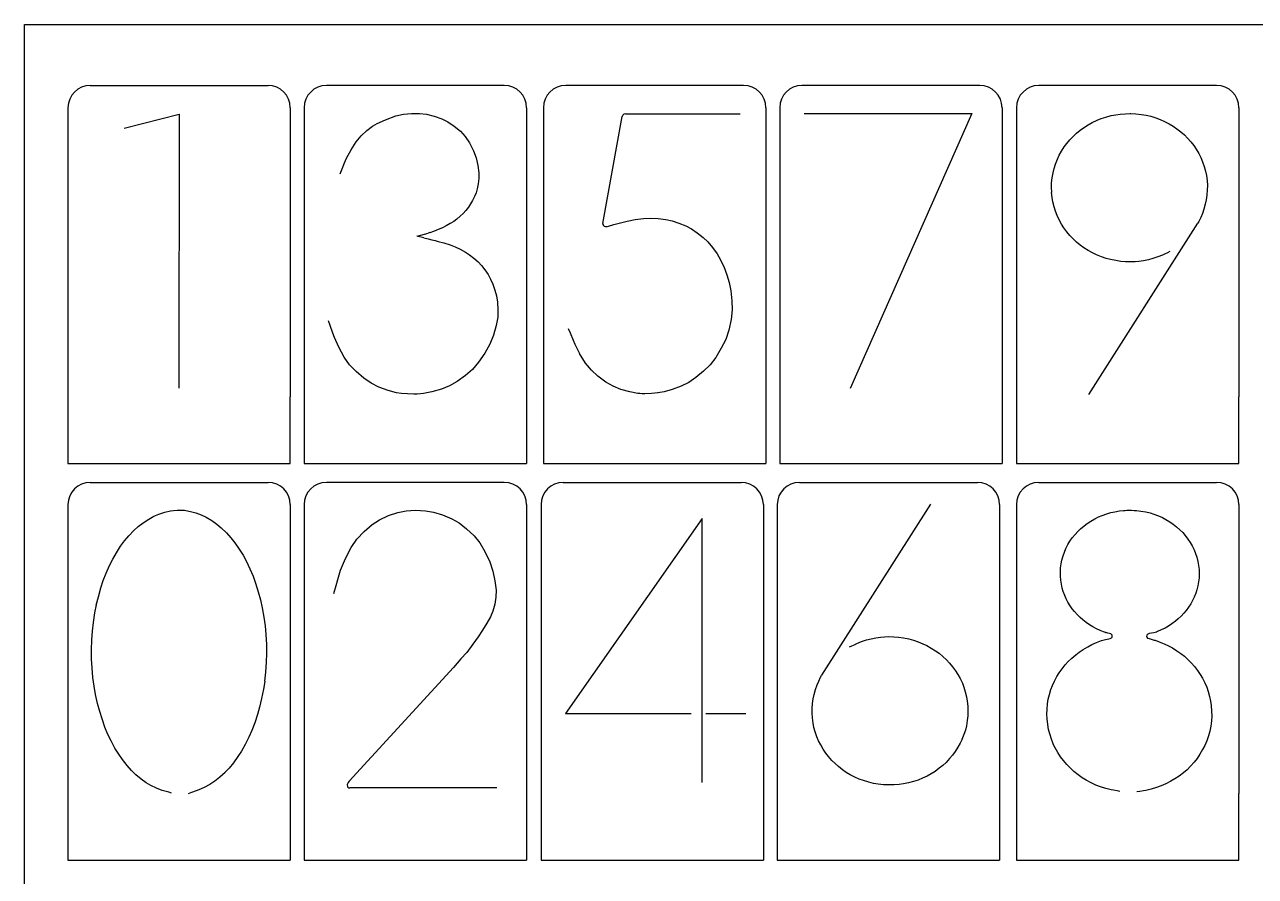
# Model space of a CAD drawing. Header units: millimetres. Extents: x 2133 to 4632, y 1065 to 2652.
# Drawn here: x 2943.9 to 3165.2, y 2489.2 to 2642.4 of the extents above; entities that cross this region are included whole.
import ezdxf

# ---------------------------------------------------------------- set-up
doc = ezdxf.new("R2010")
doc.units = ezdxf.units.MM
doc.layers.add('细实线', color=7, linetype='Continuous', lineweight=25)

msp = doc.modelspace()

# ---------------------------------------------------------------- linework, layer by layer
at = {"color": 7, "linetype": 'Continuous', "lineweight": 25}
for p, q in [((2955.649, 2631.488), (2987.649, 2631.488)), ((3030.142, 2631.488), (2998.142, 2631.488)), ((3073.186, 2631.488), (3041.186, 2631.488)), ((3115.679, 2631.488), (3083.679, 2631.488)), ((3158.278, 2631.488), (3126.278, 2631.488)), ((2951.649, 2627.488), (2951.649, 2575.488)), ((2991.649, 2627.488), (2991.649, 2575.488)), ((2994.142, 2627.488), (2994.142, 2575.488)), ((3034.142, 2627.488), (3034.142, 2575.488)), ((3037.186, 2627.488), (3037.186, 2575.488)), ((3077.186, 2627.488), (3077.186, 2575.488)), ((3079.679, 2627.488), (3079.679, 2575.488)), ((3119.679, 2627.488), (3119.679, 2575.488)), ((3122.278, 2627.488), (3122.278, 2575.488)), ((3162.278, 2627.488), (3162.278, 2575.488)), ((2955.649, 2560.076), (2987.649, 2560.076)), ((3030.142, 2560.076), (2998.142, 2560.076)), ((3040.742, 2560.076), (3072.742, 2560.076)), ((3083.234, 2560.076), (3115.234, 2560.076)), ((3126.278, 2560.076), (3158.278, 2560.076)), ((2951.649, 2556.076), (2951.649, 2504.076)), ((2991.649, 2556.076), (2991.649, 2504.076)), ((2994.142, 2556.076), (2994.142, 2504.076)), ((3034.142, 2556.076), (3034.142, 2504.076)), ((3036.742, 2556.076), (3036.742, 2504.076)), ((3076.742, 2556.076), (3076.742, 2504.076)), ((3079.234, 2556.076), (3079.234, 2504.076)), ((3119.234, 2556.076), (3119.234, 2504.076)), ((3122.278, 2556.076), (3122.278, 2504.076)), ((3162.278, 2556.076), (3162.278, 2504.076))]:
    msp.add_line(p, q, dxfattribs=at)
for points in [[(3008.791, 2625.333), (3010.652, 2626.019)], [(3010.652, 2626.019), (3012.026, 2626.338)], [(3012.026, 2626.338), (3013.422, 2626.449)], [(3013.422, 2626.449), (3014.911, 2626.442)], [(3014.911, 2626.442), (3016.159, 2626.303)], [(3016.159, 2626.303), (3017.501, 2625.973)], [(3017.501, 2625.973), (3018.873, 2625.498)], [(3137.523, 2625.55), (3138.344, 2625.814)], [(3138.344, 2625.814), (3139.283, 2626.062)], [(3139.283, 2626.062), (3140.143, 2626.241)], [(3140.143, 2626.241), (3140.925, 2626.343)], [(3140.925, 2626.343), (3141.85, 2626.415)], [(3141.85, 2626.415), (3142.747, 2626.443)], [(3142.747, 2626.443), (3142.784, 2626.443)], [(3142.834, 2626.447), (3142.864, 2626.447)], [(3142.864, 2626.447), (3143.742, 2626.397)], [(3143.742, 2626.397), (3144.73, 2626.288)], [(3144.73, 2626.288), (3145.584, 2626.148)], [(3145.584, 2626.148), (3146.419, 2625.942)], [(3146.419, 2625.942), (3147.343, 2625.662)], [(3005.412, 2623.371), (3006.413, 2624.169)], [(3006.413, 2624.169), (3007.251, 2624.661)], [(3007.251, 2624.661), (3008.791, 2625.333)], [(3018.873, 2625.498), (3019.994, 2624.961)], [(3019.994, 2624.961), (3021.127, 2624.196)], [(3021.127, 2624.196), (3022.262, 2623.245)], [(3133.726, 2623.442), (3134.481, 2623.989)], [(3134.481, 2623.989), (3135.158, 2624.427)], [(3135.158, 2624.427), (3135.904, 2624.829)], [(3135.904, 2624.829), (3136.76, 2625.236)], [(3136.76, 2625.236), (3137.523, 2625.55)], [(3147.343, 2625.662), (3148.137, 2625.374)], [(3148.137, 2625.374), (3148.898, 2625.029)], [(3148.898, 2625.029), (3149.735, 2624.593)], [(3149.735, 2624.593), (3150.45, 2624.173)], [(3150.45, 2624.173), (3151.121, 2623.706)], [(3151.121, 2623.706), (3151.853, 2623.134)], [(3002.567, 2619.923), (3003.51, 2621.358)], [(3003.51, 2621.358), (3004.406, 2622.417)], [(3004.406, 2622.417), (3005.412, 2623.371)], [(3022.262, 2623.245), (3023.108, 2622.332)], [(3023.108, 2622.332), (3023.895, 2621.144)], [(3131.323, 2621.068), (3131.864, 2621.702)], [(3131.864, 2621.702), (3132.497, 2622.37)], [(3132.497, 2622.37), (3133.075, 2622.916)], [(3133.075, 2622.916), (3133.726, 2623.442)], [(3151.853, 2623.134), (3152.471, 2622.596)], [(3152.471, 2622.596), (3153.035, 2622.023)], [(3153.035, 2622.023), (3153.643, 2621.332)], [(3153.643, 2621.332), (3154.148, 2620.693)], [(3001.756, 2618.4), (3002.567, 2619.923)], [(3023.895, 2621.144), (3024.609, 2619.752)], [(3024.609, 2619.752), (3025.087, 2618.446)], [(3129.957, 2618.929), (3130.368, 2619.657)], [(3130.368, 2619.657), (3130.862, 2620.43)], [(3130.862, 2620.43), (3131.323, 2621.068)], [(3154.148, 2620.693), (3154.591, 2620.029)], [(3154.591, 2620.029), (3155.055, 2619.238)], [(3155.055, 2619.238), (3155.43, 2618.512)], [(3000.978, 2616.509), (3001.413, 2617.593)], [(3001.413, 2617.593), (3001.756, 2618.4)], [(3025.087, 2618.446), (3025.403, 2617.077)], [(3025.403, 2617.077), (3025.578, 2615.748)], [(3129.028, 2616.551), (3129.292, 2617.355)], [(3129.292, 2617.355), (3129.641, 2618.25)], [(3129.627, 2618.214), (3129.957, 2618.929)], [(3155.43, 2618.512), (3155.736, 2617.775)], [(3155.736, 2617.775), (3156.038, 2616.901)], [(3156.038, 2616.901), (3156.265, 2616.103)], [(3000.617, 2615.611), (3000.978, 2616.509)], [(3025.57, 2614.76), (3025.447, 2613.818)], [(3025.578, 2615.748), (3025.57, 2614.76)], [(3128.589, 2613.985), (3128.687, 2614.849)], [(3128.687, 2614.849), (3128.846, 2615.776)], [(3128.846, 2615.776), (3129.028, 2616.551)], [(3156.265, 2616.103), (3156.42, 2615.309)], [(3156.42, 2615.309), (3156.541, 2614.374)], [(3025.259, 2612.887), (3025.049, 2612.191)], [(3025.447, 2613.818), (3025.259, 2612.887)], [(3128.567, 2613.174), (3128.589, 2613.985)], [(3128.6, 2612.226), (3128.567, 2613.174)], [(3156.592, 2612.702), (3156.522, 2611.758)], [(3156.541, 2614.374), (3156.603, 2613.524)], [(3156.603, 2613.524), (3156.592, 2612.702)], [(3024.088, 2610.195), (3023.679, 2609.597)], [(3024.421, 2610.783), (3024.088, 2610.195)], [(3024.766, 2611.504), (3024.421, 2610.783)], [(3025.049, 2612.191), (3024.766, 2611.504)], [(3128.679, 2611.359), (3128.596, 2612.262)], [(3128.82, 2610.574), (3128.679, 2611.359)], [(3129.04, 2609.668), (3128.82, 2610.574)], [(3156.411, 2610.919), (3156.238, 2610.135)], [(3156.522, 2611.758), (3156.411, 2610.919)], [(3022.226, 2607.974), (3021.618, 2607.457)], [(3022.754, 2608.476), (3022.226, 2607.974)], [(3023.201, 2608.979), (3022.754, 2608.476)], [(3023.679, 2609.597), (3023.201, 2608.979)], [(3129.289, 2608.848), (3129.04, 2609.668)], [(3129.578, 2608.123), (3129.289, 2608.848)], [(3129.969, 2607.292), (3129.578, 2608.123)], [(3155.707, 2608.449), (3155.409, 2607.756)], [(3155.983, 2609.244), (3155.707, 2608.449)], [(3156.238, 2610.135), (3155.983, 2609.244)], [(3019.014, 2605.874), (3018.255, 2605.552)], [(3019.678, 2606.208), (3019.014, 2605.874)], [(3020.416, 2606.629), (3019.678, 2606.208)], [(3021.061, 2607.039), (3020.416, 2606.629)], [(3021.618, 2607.457), (3021.061, 2607.039)], [(3048.858, 2606.171), (3049.827, 2606.456)], [(3049.814, 2606.453), (3051.024, 2606.785)], [(3051.024, 2606.785), (3052.257, 2607.097)], [(3052.257, 2607.097), (3053.697, 2607.363)], [(3053.697, 2607.363), (3055.203, 2607.547)], [(3055.203, 2607.547), (3056.46, 2607.606)], [(3056.46, 2607.606), (3057.787, 2607.534)], [(3057.787, 2607.534), (3059.188, 2607.36)], [(3059.188, 2607.36), (3060.346, 2607.117)], [(3060.346, 2607.117), (3061.538, 2606.726)], [(3061.538, 2606.726), (3062.794, 2606.208)], [(3062.794, 2606.208), (3063.818, 2605.678)], [(3130.372, 2606.543), (3129.969, 2607.292)], [(3130.794, 2605.892), (3130.372, 2606.543)], [(3131.336, 2605.155), (3130.794, 2605.892)], [(3155.409, 2607.756), (3155.063, 2607.039)], [(3016.434, 2603.879), (3017.1, 2603.708)], [(3016.595, 2604.963), (3016.436, 2604.917)], [(3016.747, 2605.009), (3016.595, 2604.963)], [(3017.393, 2605.226), (3016.73, 2605.004)], [(3017.1, 2603.708), (3017.68, 2603.569)], [(3018.255, 2605.552), (3017.393, 2605.226)], [(3017.68, 2603.569), (3018.236, 2603.438)], [(3063.818, 2605.678), (3064.839, 2604.986)], [(3064.839, 2604.986), (3065.904, 2604.138)], [(3065.904, 2604.138), (3066.76, 2603.327)], [(3131.875, 2604.495), (3131.336, 2605.155)], [(3132.413, 2603.934), (3131.875, 2604.495)], [(3133.087, 2603.307), (3132.413, 2603.934)], [(3018.236, 2603.438), (3019.285, 2603.154)], [(3019.285, 2603.154), (3020.377, 2602.804)], [(3020.377, 2602.804), (3021.273, 2602.464)], [(3021.273, 2602.464), (3022.216, 2602.016)], [(3022.188, 2602.029), (3023.166, 2601.495)], [(3023.134, 2601.512), (3023.899, 2601.029)], [(3066.76, 2603.327), (3067.575, 2602.35)], [(3067.575, 2602.35), (3068.407, 2601.187)], [(3133.748, 2602.752), (3133.087, 2603.307)], [(3134.386, 2602.294), (3133.748, 2602.752)], [(3135.173, 2601.795), (3134.386, 2602.294)], [(3135.938, 2601.355), (3135.173, 2601.795)], [(3136.657, 2601.017), (3135.938, 2601.355)], [(3149.437, 2601.388), (3148.883, 2601.136)], [(3149.877, 2601.588), (3149.437, 2601.388)], [(3023.899, 2601.029), (3024.663, 2600.435)], [(3024.663, 2600.435), (3025.437, 2599.743)], [(3025.437, 2599.743), (3026.056, 2599.101)], [(3068.407, 2601.187), (3069.055, 2600.107)], [(3069.055, 2600.107), (3069.631, 2598.859)], [(3137.539, 2600.664), (3136.657, 2601.017)], [(3138.39, 2600.371), (3137.539, 2600.664)], [(3139.181, 2600.165), (3138.39, 2600.371)], [(3140.138, 2599.976), (3139.181, 2600.165)], [(3141.059, 2599.841), (3140.138, 2599.976)], [(3141.877, 2599.778), (3141.059, 2599.841)], [(3142.787, 2599.752), (3141.877, 2599.778)], [(3143.599, 2599.767), (3142.787, 2599.752)], [(3144.283, 2599.833), (3143.599, 2599.767)], [(3145.141, 2599.967), (3144.283, 2599.833)], [(3145.998, 2600.14), (3145.141, 2599.967)], [(3146.787, 2600.352), (3145.998, 2600.14)], [(3147.693, 2600.653), (3146.787, 2600.352)], [(3148.537, 2600.981), (3147.693, 2600.653)], [(3148.886, 2601.137), (3148.537, 2600.981)], [(3026.056, 2599.101), (3026.647, 2598.34)], [(3026.647, 2598.34), (3027.232, 2597.46)], [(3027.232, 2597.46), (3027.684, 2596.653)], [(3069.615, 2598.9), (3070.186, 2597.399)], [(3070.186, 2597.399), (3070.59, 2596.058)], [(3027.684, 2596.653), (3028.083, 2595.718)], [(3028.083, 2595.718), (3028.458, 2594.636)], [(3070.59, 2596.058), (3070.869, 2594.539)], [(3028.458, 2594.636), (3028.721, 2593.666)], [(3028.721, 2593.666), (3028.889, 2592.505)], [(3028.889, 2592.505), (3028.972, 2591.116)], [(3070.869, 2594.539), (3071.061, 2592.767)], [(3071.061, 2592.767), (3071.116, 2591.137)], [(3028.972, 2591.116), (3028.951, 2589.821)], [(3071.116, 2591.137), (3070.935, 2589.396)], [(2998.835, 2588.272), (2998.544, 2589.136)], [(2999.314, 2586.912), (2998.831, 2588.281)], [(3028.701, 2588.308), (3028.198, 2586.549)], [(3028.951, 2589.821), (3028.701, 2588.308)], [(3070.935, 2589.396), (3070.523, 2587.474)], [(2999.581, 2586.154), (2999.313, 2586.913)], [(3000.347, 2584.399), (2999.581, 2586.154)], [(3028.198, 2586.549), (3027.549, 2584.924)], [(3042.036, 2586.901), (3041.7, 2587.727)], [(3042.575, 2585.593), (3042.036, 2586.901)], [(3070.523, 2587.474), (3069.967, 2585.809)], [(3001.331, 2582.63), (3000.347, 2584.399)], [(3027.549, 2584.924), (3026.648, 2583.309)], [(3042.88, 2584.857), (3042.575, 2585.594)], [(3043.724, 2583.187), (3042.88, 2584.857)], [(3069.175, 2584.213), (3068.159, 2582.559)], [(3069.967, 2585.809), (3069.175, 2584.213)], [(3002.319, 2581.225), (3001.331, 2582.63)], [(3025.525, 2581.68), (3024.438, 2580.41)], [(3026.648, 2583.309), (3025.525, 2581.68)], [(3044.771, 2581.532), (3043.689, 2583.243)], [(3045.798, 2580.248), (3044.771, 2581.532)], [(3068.159, 2582.559), (3067.155, 2581.239)], [(3003.464, 2580.03), (3002.319, 2581.225)], [(3004.863, 2578.833), (3003.464, 2580.03)], [(3023.17, 2579.305), (3021.678, 2578.235)], [(3024.438, 2580.41), (3023.17, 2579.305)], [(3046.972, 2579.174), (3045.798, 2580.248)], [(3065.995, 2580.087), (3064.601, 2578.929)], [(3067.155, 2581.239), (3065.995, 2580.087)], [(3006.181, 2577.924), (3004.863, 2578.833)], [(3007.587, 2577.233), (3006.181, 2577.924)], [(3009.244, 2576.607), (3007.587, 2577.233)], [(3020.308, 2577.448), (3018.816, 2576.851)], [(3021.678, 2578.235), (3020.308, 2577.448)], [(3048.387, 2578.124), (3046.972, 2579.174)], [(3049.703, 2577.355), (3048.387, 2578.124)], [(3051.097, 2576.805), (3049.703, 2577.355)], [(3061.939, 2577.403), (3060.32, 2576.767)], [(3063.307, 2578.049), (3061.939, 2577.403)], [(3064.601, 2578.929), (3063.307, 2578.049)], [(3010.75, 2576.199), (3009.244, 2576.607)], [(3011.656, 2576.065), (3010.75, 2576.199)], [(3012.73, 2575.979), (3011.656, 2576.065)], [(3013.852, 2575.95), (3012.73, 2575.979)], [(3014.474, 2575.96), (3013.852, 2575.95)], [(3015.061, 2575.991), (3014.474, 2575.96)], [(3015.584, 2576.042), (3015.061, 2575.991)], [(3017.112, 2576.344), (3015.584, 2576.042)], [(3018.816, 2576.851), (3017.112, 2576.344)], [(3052.73, 2576.339), (3051.097, 2576.805)], [(3054.187, 2576.077), (3052.73, 2576.339)], [(3054.53, 2576.049), (3054.187, 2576.077)], [(3054.946, 2576.03), (3054.53, 2576.049)], [(3055.394, 2576.024), (3054.946, 2576.03)], [(3056.621, 2576.063), (3055.394, 2576.024)], [(3057.826, 2576.174), (3056.621, 2576.063)], [(3058.874, 2576.347), (3057.78, 2576.166)], [(3060.32, 2576.767), (3058.874, 2576.347)], [(2969.097, 2554.712), (2970.078, 2554.931)], [(2970.078, 2554.931), (2970.644, 2555.002)], [(2970.644, 2555.002), (2971.287, 2555.047)], [(2971.287, 2555.047), (2971.93, 2555.063)], [(2971.93, 2555.063), (2972.274, 2555.058)], [(2972.274, 2555.058), (2972.591, 2555.041)], [(2972.591, 2555.041), (2972.863, 2555.015)], [(2972.863, 2555.015), (2973.681, 2554.855)], [(2973.681, 2554.855), (2974.66, 2554.577)], [(3011.012, 2554.664), (3012.485, 2554.957)], [(3012.485, 2554.957), (3014.177, 2555.05)], [(3014.177, 2555.05), (3015.943, 2554.978)], [(3015.943, 2554.978), (3017.419, 2554.735)], [(3139.984, 2554.796), (3140.811, 2554.937)], [(3140.811, 2554.937), (3141.529, 2555.023)], [(3141.529, 2555.023), (3141.792, 2555.039)], [(3141.792, 2555.039), (3142.114, 2555.049)], [(3142.114, 2555.049), (3142.467, 2555.052)], [(3142.467, 2555.052), (3142.965, 2555.046)], [(3142.965, 2555.046), (3143.446, 2555.028)], [(3143.446, 2555.028), (3143.872, 2554.998)], [(3143.872, 2554.998), (3144.655, 2554.898)], [(3144.655, 2554.898), (3145.527, 2554.74)], [(2964.305, 2552.154), (2965.166, 2552.813)], [(2965.166, 2552.813), (2966.168, 2553.475)], [(2966.168, 2553.475), (2967.075, 2553.981)], [(2967.075, 2553.981), (2968.014, 2554.369)], [(2968.014, 2554.369), (2969.097, 2554.712)], [(2974.66, 2554.577), (2975.59, 2554.238)], [(2975.59, 2554.238), (2976.499, 2553.793)], [(2976.499, 2553.793), (2977.519, 2553.193)], [(2977.519, 2553.193), (2978.415, 2552.574)], [(3006.395, 2552.499), (3007.714, 2553.352)], [(3007.714, 2553.352), (3009.309, 2554.083)], [(3009.309, 2554.083), (3011.012, 2554.664)], [(3017.419, 2554.735), (3019.035, 2554.229)], [(3019.035, 2554.229), (3020.679, 2553.539)], [(3020.679, 2553.539), (3022.004, 2552.785)], [(3022.004, 2552.785), (3023.368, 2551.719)], [(3134.427, 2552.253), (3135.008, 2552.695)], [(3135.008, 2552.695), (3135.62, 2553.09)], [(3135.62, 2553.09), (3136.346, 2553.508)], [(3136.346, 2553.508), (3137.012, 2553.845)], [(3137.012, 2553.845), (3137.702, 2554.129)], [(3137.702, 2554.129), (3138.512, 2554.416)], [(3138.512, 2554.416), (3139.25, 2554.635)], [(3139.25, 2554.635), (3139.984, 2554.796)], [(3145.527, 2554.74), (3146.289, 2554.561)], [(3146.289, 2554.561), (3147.004, 2554.333)], [(3147.004, 2554.333), (3147.807, 2554.031)], [(3147.807, 2554.031), (3148.505, 2553.726)], [(3148.505, 2553.726), (3149.148, 2553.384)], [(3149.148, 2553.384), (3149.864, 2552.953)], [(3149.864, 2552.953), (3150.481, 2552.536)], [(2961.832, 2549.551), (2962.598, 2550.455)], [(2962.598, 2550.455), (2963.49, 2551.395)], [(2963.49, 2551.395), (2964.305, 2552.154)], [(2978.415, 2552.574), (2979.232, 2551.878)], [(2979.232, 2551.878), (2980.148, 2550.991)], [(2980.148, 2550.991), (2980.948, 2550.12)], [(3003.614, 2549.824), (3004.938, 2551.233)], [(3004.938, 2551.233), (3006.395, 2552.499)], [(3023.368, 2551.719), (3024.707, 2550.443)], [(3024.707, 2550.443), (3025.724, 2549.206)], [(3132.306, 2550.072), (3132.808, 2550.698)], [(3132.808, 2550.698), (3133.287, 2551.231)], [(3133.287, 2551.231), (3133.807, 2551.725)], [(3133.807, 2551.725), (3134.427, 2552.253)], [(3150.481, 2552.536), (3151.04, 2552.092)], [(3151.04, 2552.092), (3151.649, 2551.551)], [(3151.649, 2551.551), (3152.171, 2551.035)], [(3152.171, 2551.035), (3152.629, 2550.502)], [(3152.629, 2550.502), (3153.118, 2549.864)], [(2960.363, 2547.387), (2961.127, 2548.571)], [(2961.127, 2548.571), (2961.832, 2549.551)], [(2980.948, 2550.12), (2981.666, 2549.195)], [(2981.666, 2549.195), (2982.457, 2548.057)], [(3001.567, 2546.401), (3002.595, 2548.379)], [(3002.595, 2548.379), (3003.614, 2549.824)], [(3025.724, 2549.206), (3026.663, 2547.621)], [(3131.168, 2548.178), (3131.534, 2548.887)], [(3131.534, 2548.887), (3131.895, 2549.495)], [(3131.895, 2549.495), (3132.306, 2550.072)], [(3153.118, 2549.864), (3153.527, 2549.263)], [(3153.527, 2549.263), (3153.869, 2548.656)], [(3153.869, 2548.656), (3154.219, 2547.937)], [(2959.134, 2545.098), (2959.713, 2546.268)], [(2959.713, 2546.268), (2960.363, 2547.387)], [(2982.457, 2548.057), (2983.141, 2546.965)], [(2983.141, 2546.965), (2983.741, 2545.842)], [(3000.687, 2544.248), (3001.567, 2546.401)], [(3026.663, 2547.621), (3027.509, 2545.795)], [(3130.294, 2545.382), (3130.44, 2546.085)], [(3130.44, 2546.085), (3130.652, 2546.861)], [(3130.652, 2546.861), (3130.882, 2547.532)], [(3130.882, 2547.532), (3131.168, 2548.178)], [(3154.219, 2547.937), (3154.499, 2547.265)], [(3154.499, 2547.265), (3154.709, 2546.6)], [(3154.709, 2546.6), (3154.903, 2545.816)], [(2958.518, 2543.704), (2959.134, 2545.098)], [(2983.741, 2545.842), (2984.387, 2544.487)], [(2984.387, 2544.487), (2984.936, 2543.203)], [(3000.298, 2543.005), (3000.687, 2544.248)], [(3027.509, 2545.795), (3028.065, 2544.114)], [(3028.065, 2544.114), (3028.438, 2542.356)], [(3130.164, 2543.876), (3130.209, 2544.674)], [(3130.168, 2543.172), (3130.164, 2543.876)], [(3130.209, 2544.674), (3130.294, 2545.382)], [(3154.903, 2545.816), (3155.037, 2545.087)], [(3155.037, 2545.087), (3155.104, 2544.387)], [(3155.104, 2544.387), (3155.13, 2543.586)], [(2957.567, 2541.069), (2958.004, 2542.398)], [(2958.004, 2542.398), (2958.518, 2543.704)], [(2984.936, 2543.203), (2985.4, 2541.913)], [(2985.4, 2541.913), (2985.881, 2540.376)], [(2999.879, 2541.535), (3000.303, 2543.022)], [(3028.438, 2542.356), (3028.647, 2540.673)], [(3130.232, 2542.486), (3130.168, 2543.172)], [(3130.349, 2541.723), (3130.232, 2542.486)], [(3130.492, 2541.06), (3130.349, 2541.723)], [(3155.031, 2542.196), (3154.896, 2541.436)], [(3155.109, 2542.865), (3155.031, 2542.196)], [(3155.13, 2543.586), (3155.109, 2542.865)], [(2956.753, 2538.002), (2957.121, 2539.499)], [(2957.114, 2539.476), (2957.567, 2541.069)], [(2985.881, 2540.376), (2986.278, 2538.928)], [(2999.465, 2540.084), (2999.879, 2541.535)], [(3028.642, 2539.41), (3028.434, 2538.161)], [(3028.647, 2540.673), (3028.642, 2539.41)], [(3130.687, 2540.423), (3130.492, 2541.06)], [(3130.95, 2539.716), (3130.687, 2540.423)], [(3131.218, 2539.102), (3130.95, 2539.716)], [(3154.247, 2539.43), (3153.955, 2538.801)], [(3154.527, 2540.133), (3154.247, 2539.43)], [(3154.732, 2540.755), (3154.527, 2540.133)], [(3154.896, 2541.436), (3154.732, 2540.755)], [(2956.485, 2536.578), (2956.761, 2538.036)], [(2986.278, 2538.928), (2986.585, 2537.501)], [(2986.585, 2537.501), (2986.883, 2535.815)], [(3028.434, 2538.161), (3028.074, 2536.882)], [(3131.531, 2538.52), (3131.218, 2539.102)], [(3131.924, 2537.879), (3131.531, 2538.52)], [(3132.305, 2537.325), (3131.924, 2537.879)], [(3132.722, 2536.808), (3132.305, 2537.325)], [(3153.224, 2537.595), (3152.817, 2537.031)], [(3153.633, 2538.232), (3153.224, 2537.595)], [(3153.955, 2538.801), (3153.633, 2538.232)], [(2956.228, 2534.866), (2956.485, 2536.578)], [(2986.883, 2535.815), (2987.106, 2534.235)], [(3027.638, 2535.865), (3027.012, 2534.74)], [(3028.074, 2536.882), (3027.638, 2535.865)], [(3133.23, 2536.245), (3132.722, 2536.808)], [(3133.713, 2535.762), (3133.23, 2536.245)], [(3134.222, 2535.323), (3133.713, 2535.762)], [(3134.831, 2534.852), (3134.222, 2535.323)], [(3150.893, 2535.099), (3150.218, 2534.598)], [(3151.359, 2535.484), (3150.893, 2535.099)], [(3151.868, 2535.972), (3151.359, 2535.484)], [(3152.392, 2536.528), (3151.868, 2535.972)], [(3152.817, 2537.031), (3152.392, 2536.528)], [(2955.943, 2531.726), (2956.043, 2533.276)], [(2956.043, 2533.276), (2956.228, 2534.866)], [(2987.106, 2534.235), (2987.242, 2532.705)], [(2987.242, 2532.705), (2987.334, 2530.918)], [(3026.226, 2533.452), (3025.449, 2532.288)], [(3027.012, 2534.74), (3026.226, 2533.452)], [(3135.4, 2534.453), (3134.831, 2534.852)], [(3135.985, 2534.104), (3135.4, 2534.453)], [(3136.684, 2533.734), (3135.985, 2534.104)], [(3137.341, 2533.426), (3136.684, 2533.734)], [(3137.632, 2533.308), (3137.341, 2533.426)], [(3137.929, 2533.198), (3137.632, 2533.308)], [(3138.265, 2533.083), (3137.929, 2533.198)], [(3147.201, 2533.063), (3146.963, 2533.014)], [(3147.429, 2533.123), (3147.201, 2533.063)], [(3147.644, 2533.206), (3147.429, 2533.123)], [(3148.318, 2533.506), (3147.644, 2533.206)], [(3149.031, 2533.863), (3148.318, 2533.506)], [(3149.62, 2534.199), (3149.031, 2533.863)], [(3150.218, 2534.598), (3149.62, 2534.199)], [(2955.893, 2529.931), (2955.943, 2531.726)], [(2987.334, 2530.918), (2987.365, 2529.257)], [(3024.481, 2530.953), (3023.369, 2529.483)], [(3025.449, 2532.288), (3024.481, 2530.953)], [(3092.23, 2530.471), (3092.67, 2530.671)], [(3092.67, 2530.671), (3093.224, 2530.923)], [(3093.221, 2530.922), (3093.57, 2531.078)], [(3093.57, 2531.078), (3094.414, 2531.406)], [(3094.414, 2531.406), (3095.32, 2531.707)], [(3095.32, 2531.707), (3096.11, 2531.919)], [(3096.11, 2531.919), (3096.966, 2532.092)], [(3096.966, 2532.092), (3097.824, 2532.226)], [(3097.824, 2532.226), (3098.508, 2532.292)], [(3098.508, 2532.292), (3099.32, 2532.306)], [(3099.32, 2532.306), (3100.23, 2532.281)], [(3100.23, 2532.281), (3101.048, 2532.218)], [(3101.048, 2532.218), (3101.969, 2532.083)], [(3101.969, 2532.083), (3102.926, 2531.893)], [(3102.926, 2531.893), (3103.717, 2531.688)], [(3103.717, 2531.688), (3104.568, 2531.395)], [(3104.568, 2531.395), (3105.45, 2531.042)], [(3105.45, 2531.042), (3106.169, 2530.704)], [(3106.169, 2530.704), (3106.934, 2530.264)], [(3134.278, 2530.014), (3135.1, 2530.504)], [(3135.1, 2530.504), (3135.836, 2530.891)], [(3135.836, 2530.891), (3136.64, 2531.241)], [(3136.64, 2531.241), (3137.555, 2531.585)], [(3137.555, 2531.585), (3138.27, 2531.816)], [(3147.048, 2531.692), (3147.096, 2531.677)], [(3147.096, 2531.677), (3147.192, 2531.648)], [(3147.192, 2531.648), (3147.915, 2531.397)], [(3147.915, 2531.397), (3148.814, 2531.035)], [(3148.814, 2531.035), (3149.619, 2530.665)], [(3149.619, 2530.665), (3150.328, 2530.273)], [(2955.903, 2528.282), (2955.893, 2529.931)], [(2955.989, 2526.724), (2955.903, 2528.282)], [(2987.365, 2529.257), (2987.316, 2527.694)], [(3023.369, 2529.483), (3022.345, 2528.339)], [(3106.934, 2530.264), (3107.721, 2529.765)], [(3107.721, 2529.765), (3108.36, 2529.307)], [(3108.36, 2529.307), (3109.021, 2528.752)], [(3109.021, 2528.752), (3109.694, 2528.125)], [(3131.589, 2527.829), (3132.204, 2528.418)], [(3132.204, 2528.418), (3132.916, 2529.037)], [(3132.916, 2529.037), (3133.56, 2529.537)], [(3133.56, 2529.537), (3134.278, 2530.014)], [(3150.328, 2530.273), (3151.131, 2529.771)], [(3151.131, 2529.771), (3151.846, 2529.273)], [(3151.846, 2529.273), (3152.465, 2528.771)], [(3152.465, 2528.771), (3153.157, 2528.143)], [(2956.152, 2524.961), (2955.989, 2526.724)], [(2987.317, 2527.716), (2987.195, 2525.914)], [(3109.694, 2528.125), (3110.232, 2527.564)], [(3110.232, 2527.564), (3110.772, 2526.904)], [(3110.772, 2526.904), (3111.313, 2526.167)], [(3111.313, 2526.167), (3111.735, 2525.515)], [(3129.971, 2525.811), (3130.466, 2526.498)], [(3130.466, 2526.498), (3131.051, 2527.228)], [(3131.051, 2527.228), (3131.589, 2527.829)], [(3153.157, 2528.143), (3153.767, 2527.533)], [(3153.767, 2527.533), (3154.28, 2526.935)], [(3154.28, 2526.935), (3154.844, 2526.199)], [(3154.844, 2526.199), (3155.331, 2525.491)], [(2956.353, 2523.374), (2956.152, 2524.961)], [(2987.035, 2524.324), (2986.802, 2522.822)], [(2987.197, 2525.933), (2987.03, 2524.294)], [(3086.4, 2523.61), (3086.698, 2524.303)], [(3086.698, 2524.303), (3087.045, 2525.019)], [(3111.735, 2525.515), (3112.138, 2524.767)], [(3112.138, 2524.767), (3112.529, 2523.936)], [(3112.529, 2523.936), (3112.818, 2523.211)], [(3128.757, 2523.533), (3129.115, 2524.302)], [(3129.115, 2524.302), (3129.554, 2525.127)], [(3129.554, 2525.127), (3129.971, 2525.811)], [(3155.331, 2525.491), (3155.724, 2524.813)], [(3155.724, 2524.813), (3156.141, 2523.986)], [(3156.141, 2523.986), (3156.49, 2523.195)], [(2956.616, 2521.919), (2956.353, 2523.374)], [(2956.977, 2520.281), (2956.616, 2521.919)], [(2986.807, 2522.844), (2986.48, 2521.156)], [(3085.696, 2521.14), (3085.869, 2521.924)], [(3085.869, 2521.924), (3086.124, 2522.815)], [(3086.124, 2522.815), (3086.4, 2523.61)], [(3112.818, 2523.211), (3113.067, 2522.391)], [(3113.067, 2522.391), (3113.287, 2521.485)], [(3127.995, 2521.04), (3128.201, 2521.876)], [(3128.201, 2521.876), (3128.476, 2522.779)], [(3128.476, 2522.779), (3128.757, 2523.533)], [(3156.49, 2523.195), (3156.748, 2522.449)], [(3156.748, 2522.449), (3157.001, 2521.546)], [(2957.355, 2518.816), (2956.977, 2520.281)], [(2986.132, 2519.647), (2985.744, 2518.302)], [(2986.48, 2521.156), (2986.132, 2519.647)], [(3085.515, 2519.357), (3085.585, 2520.301)], [(3085.585, 2520.301), (3085.696, 2521.14)], [(3113.287, 2521.485), (3113.428, 2520.7)], [(3113.428, 2520.7), (3113.511, 2519.797)], [(3113.508, 2519.833), (3113.54, 2518.885)], [(3127.773, 2519.261), (3127.866, 2520.229)], [(3127.866, 2520.229), (3127.995, 2521.04)], [(3157.001, 2521.546), (3157.192, 2520.689)], [(3157.192, 2520.689), (3157.302, 2519.889)], [(3157.302, 2519.889), (3157.371, 2518.923)], [(2957.775, 2517.495), (2957.355, 2518.816)], [(2958.312, 2516.019), (2957.775, 2517.495)], [(2985.744, 2518.302), (2985.24, 2516.79)], [(3085.505, 2518.535), (3085.515, 2519.357)], [(3085.566, 2517.685), (3085.505, 2518.535)], [(3085.688, 2516.75), (3085.566, 2517.685)], [(3113.42, 2517.21), (3113.262, 2516.283)], [(3113.518, 2518.074), (3113.42, 2517.21)], [(3113.54, 2518.885), (3113.518, 2518.074)], [(3127.738, 2518.363), (3127.773, 2519.261)], [(3127.775, 2517.511), (3127.738, 2518.363)], [(3127.882, 2516.521), (3127.775, 2517.511)], [(3157.387, 2518.005), (3157.331, 2517.165)], [(3157.371, 2518.923), (3157.387, 2518.005)], [(2958.848, 2514.708), (2958.312, 2516.019)], [(2984.742, 2515.424), (2984.212, 2514.233)], [(2985.24, 2516.79), (2984.742, 2515.424)], [(3085.842, 2515.955), (3085.688, 2516.75)], [(3086.069, 2515.158), (3085.842, 2515.955)], [(3086.371, 2514.284), (3086.069, 2515.158)], [(3113.079, 2515.508), (3112.815, 2514.704)], [(3113.262, 2516.283), (3113.079, 2515.508)], [(3128.03, 2515.626), (3127.882, 2516.521)], [(3128.24, 2514.806), (3128.03, 2515.626)], [(3157.031, 2515.274), (3156.807, 2514.475)], [(3157.202, 2516.182), (3157.031, 2515.274)], [(3157.331, 2517.165), (3157.202, 2516.182)], [(2959.407, 2513.55), (2958.848, 2514.708)], [(2960.101, 2512.268), (2959.407, 2513.55)], [(2983.546, 2512.908), (2982.887, 2511.726)], [(2984.212, 2514.233), (2983.546, 2512.908)], [(3086.677, 2513.547), (3086.371, 2514.284)], [(3087.052, 2512.821), (3086.677, 2513.547)], [(3087.516, 2512.03), (3087.052, 2512.821)], [(3112.15, 2513.129), (3111.739, 2512.402)], [(3112.48, 2513.844), (3112.15, 2513.129)], [(3112.815, 2514.704), (3112.466, 2513.809)], [(3128.555, 2513.833), (3128.24, 2514.806)], [(3128.867, 2513.031), (3128.543, 2513.868)], [(3129.251, 2512.244), (3128.867, 2513.031)], [(3156.484, 2513.55), (3156.135, 2512.705)], [(3156.807, 2514.475), (3156.484, 2513.55)], [(2960.776, 2511.144), (2960.101, 2512.268)], [(2961.455, 2510.176), (2960.776, 2511.144)], [(2982.233, 2510.72), (2981.426, 2509.615)], [(2982.887, 2511.726), (2982.233, 2510.72)], [(3087.959, 2511.366), (3087.516, 2512.03)], [(3088.465, 2510.726), (3087.959, 2511.366)], [(3089.072, 2510.036), (3088.465, 2510.726)], [(3110.784, 2510.991), (3110.244, 2510.357)], [(3111.245, 2511.629), (3110.784, 2510.991)], [(3111.739, 2512.402), (3111.245, 2511.629)], [(3129.714, 2511.431), (3129.233, 2512.281)], [(3130.195, 2510.678), (3129.714, 2511.431)], [(3130.699, 2510.014), (3130.195, 2510.678)], [(3155.262, 2511.141), (3154.754, 2510.383)], [(3155.759, 2511.975), (3155.262, 2511.141)], [(3156.135, 2512.705), (3155.759, 2511.975)], [(2962.286, 2509.122), (2961.455, 2510.176)], [(2963.079, 2508.219), (2962.286, 2509.122)], [(2980.638, 2508.644), (2979.878, 2507.849)], [(2981.426, 2509.615), (2980.638, 2508.644)], [(3089.636, 2509.462), (3089.072, 2510.036)], [(3090.255, 2508.925), (3089.636, 2509.462)], [(3090.986, 2508.353), (3090.255, 2508.925)], [(3091.657, 2507.886), (3090.986, 2508.353)], [(3108.381, 2508.616), (3107.627, 2508.07)], [(3109.033, 2509.143), (3108.381, 2508.616)], [(3109.61, 2509.689), (3109.033, 2509.143)], [(3110.244, 2510.357), (3109.61, 2509.689)], [(3131.336, 2509.272), (3130.699, 2510.014)], [(3131.956, 2508.62), (3131.336, 2509.272)], [(3132.58, 2508.059), (3131.956, 2508.62)], [(3152.946, 2508.362), (3152.318, 2507.821)], [(3153.593, 2509.014), (3152.946, 2508.362)], [(3154.244, 2509.74), (3153.593, 2509.014)], [(3154.754, 2510.383), (3154.244, 2509.74)], [(2963.859, 2507.469), (2963.079, 2508.219)], [(2964.808, 2506.678), (2963.859, 2507.469)], [(2965.7, 2506.025), (2964.808, 2506.678)], [(2978.096, 2506.304), (2977.198, 2505.716)], [(2978.976, 2507.022), (2978.05, 2506.274)], [(2979.906, 2507.875), (2978.949, 2507.001)], [(3092.372, 2507.465), (3091.657, 2507.886)], [(3093.21, 2507.03), (3092.372, 2507.465)], [(3093.971, 2506.685), (3093.21, 2507.03)], [(3094.764, 2506.397), (3093.971, 2506.685)], [(3095.688, 2506.117), (3094.764, 2506.397)], [(3103.763, 2506.245), (3102.824, 2505.997)], [(3104.584, 2506.509), (3103.763, 2506.245)], [(3105.347, 2506.823), (3104.584, 2506.509)], [(3106.203, 2507.229), (3105.347, 2506.823)], [(3106.949, 2507.632), (3106.203, 2507.229)], [(3107.627, 2508.07), (3106.949, 2507.632)], [(3133.353, 2507.444), (3132.58, 2508.059)], [(3134.094, 2506.912), (3133.353, 2507.444)], [(3134.82, 2506.471), (3134.094, 2506.912)], [(3135.707, 2506.001), (3134.82, 2506.471)], [(3150.038, 2506.274), (3149.143, 2505.824)], [(3150.766, 2506.696), (3150.038, 2506.274)], [(3151.535, 2507.224), (3150.766, 2506.696)], [(3152.318, 2507.821), (3151.535, 2507.224)], [(2966.565, 2505.519), (2965.7, 2506.025)], [(2967.604, 2505.028), (2966.565, 2505.519)], [(2968.606, 2504.646), (2967.604, 2505.028)], [(2969.066, 2504.509), (2968.606, 2504.646)], [(2969.766, 2504.307), (2969.061, 2504.511)], [(2970.299, 2504.152), (2969.766, 2504.307)], [(2973.898, 2504.256), (2973.274, 2504.034)], [(2974.721, 2504.549), (2973.898, 2504.256)], [(2975.181, 2504.715), (2974.721, 2504.549)], [(2976.174, 2505.161), (2975.181, 2504.715)], [(2977.198, 2505.716), (2976.174, 2505.161)], [(3096.523, 2505.911), (3095.688, 2506.117)], [(3097.377, 2505.771), (3096.523, 2505.911)], [(3098.365, 2505.662), (3097.377, 2505.771)], [(3099.243, 2505.612), (3098.365, 2505.662)], [(3099.273, 2505.612), (3099.243, 2505.612)], [(3099.36, 2505.616), (3099.323, 2505.616)], [(3100.257, 2505.643), (3099.36, 2505.616)], [(3101.182, 2505.716), (3100.257, 2505.643)], [(3101.964, 2505.817), (3101.182, 2505.716)], [(3102.824, 2505.997), (3101.964, 2505.817)], [(3136.549, 2505.608), (3135.707, 2506.001)], [(3137.359, 2505.302), (3136.549, 2505.608)], [(3138.34, 2504.997), (3137.359, 2505.302)], [(3139.285, 2504.755), (3138.34, 2504.997)], [(3139.712, 2504.667), (3139.285, 2504.755)], [(3140.379, 2504.534), (3139.712, 2504.667)], [(3140.881, 2504.433), (3140.379, 2504.534)], [(3144.449, 2504.451), (3143.943, 2504.36)], [(3145.118, 2504.57), (3144.449, 2504.451)], [(3145.521, 2504.645), (3145.118, 2504.57)], [(3146.475, 2504.868), (3145.521, 2504.645)], [(3147.461, 2505.152), (3146.475, 2504.868)], [(3148.273, 2505.439), (3147.461, 2505.152)], [(3149.143, 2505.824), (3148.273, 2505.439)]]:
    msp.add_lwpolyline(points)
for centre, start, end in [((2955.649, 2627.488), 90, 180), ((2987.649, 2627.488), 0, 90), ((2998.142, 2627.488), 90, 180), ((3030.142, 2627.488), 0, 90), ((3041.186, 2627.488), 90, 180), ((3073.186, 2627.488), 0, 90), ((3083.679, 2627.488), 90, 180), ((3115.679, 2627.488), 0, 90), ((3126.278, 2627.488), 90, 180), ((3158.278, 2627.488), 0, 90), ((2955.649, 2556.076), 90, 180), ((2987.649, 2556.076), 0, 90), ((2998.142, 2556.076), 90, 180), ((3030.142, 2556.076), 0, 90), ((3040.742, 2556.076), 90, 180), ((3072.742, 2556.076), 0, 90), ((3083.234, 2556.076), 90, 180), ((3115.234, 2556.076), 0, 90), ((3126.278, 2556.076), 90, 180), ((3158.278, 2556.076), 0, 90)]:
    msp.add_arc(centre, 4, start, end, dxfattribs=at)
at = {"layer": '细实线'}
for p, q in [((2961.755, 2623.816), (2971.65, 2626.303)), ((2971.65, 2626.303), (2971.601, 2577.013)), ((3047.839, 2606.647), (3051.362, 2625.916)), ((3051.449, 2626.138), (3051.362, 2625.916)), ((3051.648, 2626.309), (3051.449, 2626.138)), ((3051.916, 2626.389), (3051.648, 2626.309)), ((3051.916, 2626.389), (3072.541, 2626.372)), ((3084.066, 2626.436), (3114.253, 2626.436)), ((3114.253, 2626.436), (3092.356, 2576.992)), ((3142.784, 2626.443), (3142.834, 2626.447)), ((3047.839, 2606.647), (3047.867, 2606.46)), ((3047.867, 2606.46), (3047.955, 2606.298)), ((3047.955, 2606.298), (3048.118, 2606.162)), ((3048.118, 2606.162), (3048.351, 2606.09)), ((3048.351, 2606.09), (3048.623, 2606.102)), ((3048.623, 2606.102), (3048.858, 2606.171)), ((3135.288, 2575.894), (3154.892, 2606.71)), ((3155.046, 2607.005), (3154.892, 2606.71)), ((3155.063, 2607.039), (3155.046, 2607.005)), ((3014.466, 2604.403), (3014.426, 2604.347)), ((3015.642, 2604.059), (3014.426, 2604.347)), ((3014.466, 2604.403), (3016.436, 2604.917)), ((3015.642, 2604.059), (3016.434, 2603.879)), ((2951.649, 2575.488), (2951.649, 2563.488)), ((2991.649, 2563.488), (2991.649, 2575.488)), ((2994.142, 2575.488), (2994.142, 2563.488)), ((3034.142, 2575.488), (3034.142, 2563.488)), ((3037.186, 2575.488), (3037.186, 2563.488)), ((3077.186, 2575.488), (3077.186, 2563.488)), ((3079.679, 2575.488), (3079.679, 2563.488)), ((3119.679, 2575.488), (3119.679, 2563.488)), ((3122.278, 2575.488), (3122.278, 2563.488)), ((3162.278, 2563.488), (3162.278, 2575.488)), ((2951.649, 2563.488), (2991.649, 2563.488)), ((2994.142, 2563.488), (3034.142, 2563.488)), ((3037.186, 2563.488), (3077.186, 2563.488)), ((3079.679, 2563.488), (3119.679, 2563.488)), ((3122.278, 2563.488), (3162.278, 2563.488)), ((3106.819, 2556.165), (3087.216, 2525.349)), ((3065.751, 2553.593), (3041.159, 2518.463)), ((3065.751, 2506.04), (3065.751, 2553.593)), ((3138.265, 2533.083), (3138.337, 2533.058)), ((3138.699, 2532.949), (3138.337, 2533.058)), ((3138.974, 2532.879), (3138.699, 2532.949)), ((3139.259, 2532.794), (3138.974, 2532.879)), ((3139.457, 2532.597), (3139.259, 2532.794)), ((3145.891, 2532.769), (3145.704, 2532.583)), ((3146.129, 2532.852), (3145.891, 2532.769)), ((3146.963, 2533.014), (3146.129, 2532.852)), ((3138.27, 2531.816), (3138.862, 2531.915)), ((3138.862, 2531.915), (3139.138, 2531.997)), ((3139.138, 2531.997), (3139.332, 2532.075)), ((3139.332, 2532.075), (3139.459, 2532.206)), ((3139.509, 2532.356), (3139.457, 2532.597)), ((3139.459, 2532.206), (3139.509, 2532.356)), ((3145.704, 2532.583), (3145.638, 2532.355)), ((3145.638, 2532.355), (3145.687, 2532.204)), ((3145.687, 2532.204), (3145.85, 2532.05)), ((3145.85, 2532.05), (3146.13, 2531.96)), ((3146.13, 2531.96), (3146.322, 2531.899)), ((3146.322, 2531.899), (3146.485, 2531.856)), ((3146.485, 2531.856), (3146.867, 2531.748)), ((3146.867, 2531.748), (3147.048, 2531.692)), ((3022.345, 2528.339), (3021.012, 2526.777)), ((3002.24, 2506.308), (3021.012, 2526.777)), ((3087.045, 2525.019), (3087.061, 2525.054)), ((3087.061, 2525.054), (3087.216, 2525.349)), ((3041.159, 2518.463), (3063.744, 2518.463)), ((3066.411, 2518.463), (3073.591, 2518.463)), ((3002.24, 2506.308), (3002.029, 2506.036)), ((2951.649, 2504.076), (2951.649, 2492.076)), ((2991.649, 2504.076), (2991.649, 2492.076)), ((2994.142, 2504.076), (2994.142, 2492.076)), ((3002.029, 2506.036), (3001.889, 2505.697)), ((3001.889, 2505.697), (3001.923, 2505.37)), ((3001.923, 2505.37), (3002.014, 2505.196)), ((3002.014, 2505.196), (3002.167, 2505.106)), ((3002.167, 2505.106), (3002.353, 2505.075)), ((3028.778, 2505.075), (3002.353, 2505.075)), ((3034.142, 2504.076), (3034.142, 2492.076)), ((3036.742, 2504.076), (3036.742, 2492.076)), ((3076.742, 2504.076), (3076.742, 2492.076)), ((3079.234, 2504.076), (3079.234, 2492.076)), ((3099.323, 2505.616), (3099.273, 2505.612)), ((3119.234, 2504.076), (3119.234, 2492.076)), ((3122.278, 2504.076), (3122.278, 2492.076)), ((3140.379, 2504.534), (3140.379, 2504.534)), ((3162.278, 2492.076), (3162.278, 2504.076)), ((2951.649, 2492.076), (2991.649, 2492.076)), ((2994.142, 2492.076), (3034.142, 2492.076)), ((3036.742, 2492.076), (3076.742, 2492.076)), ((3079.234, 2492.076), (3119.234, 2492.076)), ((3122.278, 2492.076), (3162.278, 2492.076))]:
    msp.add_line(p, q, dxfattribs=at)
msp.add_lwpolyline([(2943.853, 2642.448), (3343.853, 2642.448), (3343.853, 2342.448), (2943.853, 2342.448)], close=True, dxfattribs=at)

doc.saveas('drawing.dxf')
